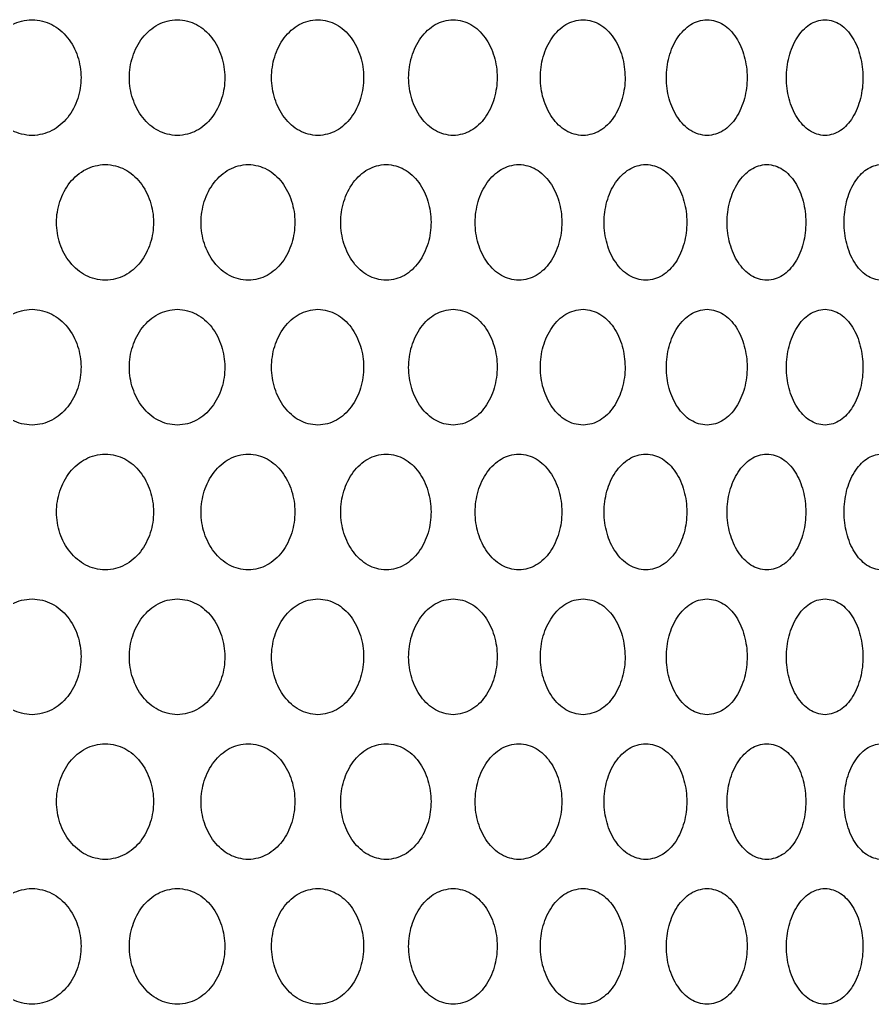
# Model space of a CAD drawing. Header units: millimetres. Extents: x 750 to 8479, y 2174 to 4333.
# Drawn here: x 1410.3 to 1469.1, y 2745.1 to 2813.1 of the extents above; entities that cross this region are included whole.
import ezdxf

# ---------------------------------------------------------------- set-up
doc = ezdxf.new("R2010")
doc.units = ezdxf.units.MM
doc.header["$LTSCALE"] = 153.67
doc.layers.add('02___PRT_ALL_AXES', color=7, linetype='CONTINUOUS')

msp = doc.modelspace()

# ---------------------------------------------------------------- linework, layer by layer
at = {"layer": '02___PRT_ALL_AXES', "color": 0, "linetype": 'Continuous'}
for points in [[(1411.13651, 2805.06591), (1410.63406, 2805.08775), (1409.73338, 2805.29974), (1408.59668, 2806.24269), (1407.87917, 2807.58256), (1407.64262, 2809.04925), (1407.86964, 2810.52312), (1408.5857, 2811.87762), (1409.72831, 2812.83075), (1410.63204, 2813.04428), (1411.13651, 2813.06591)], [(1411.13651, 2813.06591), (1411.63896, 2813.04407), (1412.5353, 2812.83209), (1413.65802, 2811.88914), (1414.36253, 2810.54927), (1414.59415, 2809.08257), (1414.37187, 2807.60871), (1413.66885, 2806.25421), (1412.54035, 2805.30107), (1411.64098, 2805.08754), (1411.13651, 2805.06591)], [(1421.17143, 2805.06591), (1420.68491, 2805.08775), (1419.81256, 2805.29974), (1418.71115, 2806.24269), (1418.0157, 2807.58256), (1417.78638, 2809.04925), (1418.00645, 2810.52312), (1418.70051, 2811.87762), (1419.80764, 2812.83075), (1420.68295, 2813.04428), (1421.17143, 2813.06591)], [(1421.17143, 2813.06591), (1421.65794, 2813.04407), (1422.52564, 2812.83209), (1423.61201, 2811.88914), (1424.29349, 2810.54927), (1424.5175, 2809.08257), (1424.30253, 2807.60871), (1423.62249, 2806.25421), (1422.53052, 2805.30107), (1421.6599, 2805.08754), (1421.17143, 2805.06591)], [(1430.87154, 2805.06591), (1430.40209, 2805.08775), (1429.5601, 2805.29974), (1428.49655, 2806.24269), (1427.82478, 2807.58256), (1427.60323, 2809.04925), (1427.81584, 2810.52312), (1428.48627, 2811.87762), (1429.55535, 2812.83075), (1430.4002, 2813.04428), (1430.87154, 2813.06591)], [(1430.87154, 2813.06591), (1431.341, 2813.04407), (1432.17802, 2812.83209), (1433.22552, 2811.88914), (1433.88237, 2810.54927), (1434.09826, 2809.08257), (1433.89109, 2807.60871), (1433.23562, 2806.25421), (1432.18273, 2805.30107), (1431.34289, 2805.08754), (1430.87154, 2805.06591)], [(1440.21427, 2805.06591), (1439.76298, 2805.08775), (1438.9533, 2805.29974), (1437.93009, 2806.24269), (1437.28356, 2807.58256), (1437.0703, 2809.04925), (1437.27496, 2810.52312), (1437.9202, 2811.87762), (1438.94874, 2812.83075), (1439.76116, 2813.04428), (1440.21427, 2813.06591)], [(1440.21427, 2813.06591), (1440.66557, 2813.04407), (1441.46997, 2812.83209), (1442.47616, 2811.88914), (1443.10686, 2810.54927), (1443.31412, 2809.08257), (1443.11522, 2807.60871), (1442.48585, 2806.25421), (1441.47449, 2805.30107), (1440.66738, 2805.08754), (1440.21427, 2805.06591)], [(1449.17785, 2805.06591), (1448.74576, 2805.08775), (1447.97029, 2805.29974), (1446.98981, 2806.24269), (1446.37002, 2807.58256), (1446.16554, 2809.04925), (1446.36177, 2810.52312), (1446.98033, 2811.87762), (1447.96592, 2812.83075), (1448.74403, 2813.04428), (1449.17785, 2813.06591)], [(1449.17785, 2813.06591), (1449.60994, 2813.04407), (1450.37984, 2812.83209), (1451.34238, 2811.88914), (1451.94546, 2810.54927), (1452.1436, 2809.08257), (1451.95346, 2807.60871), (1451.35165, 2806.25421), (1450.38418, 2805.30107), (1449.61168, 2805.08754), (1449.17785, 2805.06591)], [(1457.74141, 2805.06591), (1457.32954, 2805.08775), (1456.59007, 2805.29974), (1455.65459, 2806.24269), (1455.06299, 2807.58256), (1454.86778, 2809.04925), (1455.05512, 2810.52312), (1455.64554, 2811.87762), (1456.58591, 2812.83075), (1457.32788, 2813.04428), (1457.74141, 2813.06591)], [(1457.74141, 2813.06591), (1458.15328, 2813.04407), (1458.8869, 2812.83209), (1459.80353, 2811.88914), (1460.37759, 2810.54927), (1460.56616, 2809.08257), (1460.38521, 2807.60871), (1459.81236, 2806.25421), (1458.89102, 2805.30107), (1458.15494, 2805.08754), (1457.74141, 2805.06591)], [(1465.885, 2805.06591), (1465.4943, 2805.08775), (1464.79257, 2805.29974), (1463.90427, 2806.24269), (1463.34224, 2807.58256), (1463.15674, 2809.04925), (1463.33476, 2810.52312), (1463.89568, 2811.87762), (1464.78862, 2812.83075), (1465.49273, 2813.04428), (1465.885, 2813.06591)], [(1465.885, 2813.06591), (1466.2757, 2813.04407), (1466.97131, 2812.83209), (1467.83991, 2811.88914), (1468.38362, 2810.54927), (1468.56217, 2809.08257), (1468.39083, 2807.60871), (1467.84828, 2806.25421), (1466.97523, 2805.30107), (1466.27727, 2805.08754), (1465.885, 2805.06591)], [(1416.19437, 2795.06591), (1415.69975, 2795.08775), (1414.81297, 2795.29974), (1413.69359, 2796.24269), (1412.98691, 2797.58256), (1412.75391, 2799.04925), (1412.97752, 2800.52312), (1413.68278, 2801.87762), (1414.80798, 2802.83075), (1415.69776, 2803.04428), (1416.19437, 2803.06591)], [(1416.19437, 2803.06591), (1416.689, 2803.04407), (1417.57128, 2802.83209), (1418.67615, 2801.88914), (1419.36934, 2800.54927), (1419.59723, 2799.08257), (1419.37853, 2797.60871), (1418.6868, 2796.25421), (1417.57624, 2795.30107), (1416.69099, 2795.08754), (1416.19437, 2795.06591)], [(1426.06477, 2795.06591), (1425.58664, 2795.08775), (1424.72922, 2795.29974), (1423.64643, 2796.24269), (1422.96262, 2797.58256), (1422.73712, 2799.04925), (1422.95352, 2800.52312), (1423.63596, 2801.87762), (1424.72439, 2802.83075), (1425.58472, 2803.04428), (1426.06477, 2803.06591)], [(1426.06477, 2803.06591), (1426.54289, 2803.04407), (1427.3955, 2802.83209), (1428.46275, 2801.88914), (1429.1321, 2800.54927), (1429.35212, 2799.08257), (1429.14098, 2797.60871), (1428.47303, 2796.25421), (1427.40029, 2795.30107), (1426.54481, 2795.08754), (1426.06477, 2795.06591)], [(1435.58896, 2795.06591), (1435.12845, 2795.08775), (1434.30238, 2795.29974), (1433.2587, 2796.24269), (1432.59935, 2797.58256), (1432.38189, 2799.04925), (1432.59058, 2800.52312), (1433.24861, 2801.87762), (1434.29772, 2802.83075), (1435.1266, 2803.04428), (1435.58896, 2803.06591)], [(1435.58896, 2803.06591), (1436.04947, 2803.04407), (1436.87042, 2802.83209), (1437.89756, 2801.88914), (1438.54153, 2800.54927), (1438.75316, 2799.08257), (1438.55007, 2797.60871), (1437.90746, 2796.25421), (1436.87504, 2795.30107), (1436.05132, 2795.08754), (1435.58896, 2795.06591)], [(1444.74478, 2795.06591), (1444.30296, 2795.08775), (1443.51016, 2795.29974), (1442.50802, 2796.24269), (1441.87467, 2797.58256), (1441.66574, 2799.04925), (1441.86625, 2800.52312), (1442.49833, 2801.87762), (1443.50569, 2802.83075), (1444.30118, 2803.04428), (1444.74478, 2803.06591)], [(1444.74478, 2803.06591), (1445.1866, 2803.04407), (1445.97398, 2802.83209), (1446.95863, 2801.88914), (1447.5757, 2800.54927), (1447.77846, 2799.08257), (1447.58389, 2797.60871), (1446.96812, 2796.25421), (1445.97841, 2795.30107), (1445.18838, 2795.08754), (1444.74478, 2795.06591)], [(1453.5109, 2795.06591), (1453.0888, 2795.08775), (1452.33111, 2795.29974), (1451.37285, 2796.24269), (1450.76698, 2797.58256), (1450.56707, 2799.04925), (1450.75892, 2800.52312), (1451.36358, 2801.87762), (1452.32684, 2802.83075), (1453.0871, 2803.04428), (1453.5109, 2803.06591)], [(1453.5109, 2803.06591), (1453.933, 2803.04407), (1454.68498, 2802.83209), (1455.62484, 2801.88914), (1456.21359, 2800.54927), (1456.407, 2799.08257), (1456.22139, 2797.60871), (1455.63389, 2796.25421), (1454.68921, 2795.30107), (1453.9347, 2795.08754), (1453.5109, 2795.06591)], [(1461.86691, 2795.06591), (1461.46551, 2795.08775), (1460.7447, 2795.29974), (1459.83254, 2796.24269), (1459.25556, 2797.58256), (1459.06515, 2799.04925), (1459.24788, 2800.52312), (1459.82372, 2801.87762), (1460.74064, 2802.83075), (1461.46389, 2803.04428), (1461.86691, 2803.06591)], [(1461.86691, 2803.06591), (1462.26831, 2803.04407), (1462.98313, 2802.83209), (1463.87601, 2801.88914), (1464.43506, 2800.54927), (1464.61867, 2799.08257), (1464.44247, 2797.60871), (1463.88461, 2796.25421), (1462.98716, 2795.30107), (1462.26992, 2795.08754), (1461.86691, 2795.06591)], [(1469.79334, 2795.06591), (1469.41357, 2795.08775), (1468.73133, 2795.29974), (1467.8674, 2796.24269), (1467.32065, 2797.58256), (1467.14017, 2799.04925), (1467.31337, 2800.52312), (1467.85904, 2801.87762), (1468.72748, 2802.83075), (1469.41204, 2803.04428), (1469.79334, 2803.06591)], [(1411.13651, 2785.06591), (1410.63406, 2785.08775), (1409.73338, 2785.29974), (1408.59668, 2786.24269), (1407.87917, 2787.58256), (1407.64262, 2789.04925), (1407.86964, 2790.52312), (1408.5857, 2791.87762), (1409.72831, 2792.83075), (1410.63204, 2793.04428), (1411.13651, 2793.06591)], [(1411.13651, 2793.06591), (1411.63896, 2793.04407), (1412.5353, 2792.83209), (1413.65802, 2791.88914), (1414.36253, 2790.54927), (1414.59415, 2789.08257), (1414.37187, 2787.60871), (1413.66885, 2786.25421), (1412.54035, 2785.30107), (1411.64098, 2785.08754), (1411.13651, 2785.06591)], [(1421.17143, 2785.06591), (1420.68491, 2785.08775), (1419.81256, 2785.29974), (1418.71115, 2786.24269), (1418.0157, 2787.58256), (1417.78638, 2789.04925), (1418.00645, 2790.52312), (1418.70051, 2791.87762), (1419.80764, 2792.83075), (1420.68295, 2793.04428), (1421.17143, 2793.06591)], [(1421.17143, 2793.06591), (1421.65794, 2793.04407), (1422.52564, 2792.83209), (1423.61201, 2791.88914), (1424.29349, 2790.54927), (1424.5175, 2789.08257), (1424.30253, 2787.60871), (1423.62249, 2786.25421), (1422.53052, 2785.30107), (1421.6599, 2785.08754), (1421.17143, 2785.06591)], [(1430.87154, 2785.06591), (1430.40209, 2785.08775), (1429.5601, 2785.29974), (1428.49655, 2786.24269), (1427.82478, 2787.58256), (1427.60323, 2789.04925), (1427.81584, 2790.52312), (1428.48627, 2791.87762), (1429.55535, 2792.83075), (1430.4002, 2793.04428), (1430.87154, 2793.06591)], [(1430.87154, 2793.06591), (1431.341, 2793.04407), (1432.17802, 2792.83209), (1433.22552, 2791.88914), (1433.88237, 2790.54927), (1434.09826, 2789.08257), (1433.89109, 2787.60871), (1433.23562, 2786.25421), (1432.18273, 2785.30107), (1431.34289, 2785.08754), (1430.87154, 2785.06591)], [(1440.21427, 2785.06591), (1439.76298, 2785.08775), (1438.9533, 2785.29974), (1437.93009, 2786.24269), (1437.28356, 2787.58256), (1437.0703, 2789.04925), (1437.27496, 2790.52312), (1437.9202, 2791.87762), (1438.94874, 2792.83075), (1439.76116, 2793.04428), (1440.21427, 2793.06591)], [(1440.21427, 2793.06591), (1440.66557, 2793.04407), (1441.46997, 2792.83209), (1442.47616, 2791.88914), (1443.10686, 2790.54927), (1443.31412, 2789.08257), (1443.11522, 2787.60871), (1442.48585, 2786.25421), (1441.47449, 2785.30107), (1440.66738, 2785.08754), (1440.21427, 2785.06591)], [(1449.17785, 2785.06591), (1448.74576, 2785.08775), (1447.97029, 2785.29974), (1446.98981, 2786.24269), (1446.37002, 2787.58256), (1446.16554, 2789.04925), (1446.36177, 2790.52312), (1446.98033, 2791.87762), (1447.96592, 2792.83075), (1448.74403, 2793.04428), (1449.17785, 2793.06591)], [(1449.17785, 2793.06591), (1449.60994, 2793.04407), (1450.37984, 2792.83209), (1451.34238, 2791.88914), (1451.94546, 2790.54927), (1452.1436, 2789.08257), (1451.95346, 2787.60871), (1451.35165, 2786.25421), (1450.38418, 2785.30107), (1449.61168, 2785.08754), (1449.17785, 2785.06591)], [(1457.74141, 2785.06591), (1457.32954, 2785.08775), (1456.59007, 2785.29974), (1455.65459, 2786.24269), (1455.06299, 2787.58256), (1454.86778, 2789.04925), (1455.05512, 2790.52312), (1455.64554, 2791.87762), (1456.58591, 2792.83075), (1457.32788, 2793.04428), (1457.74141, 2793.06591)], [(1457.74141, 2793.06591), (1458.15328, 2793.04407), (1458.8869, 2792.83209), (1459.80353, 2791.88914), (1460.37759, 2790.54927), (1460.56616, 2789.08257), (1460.38521, 2787.60871), (1459.81236, 2786.25421), (1458.89102, 2785.30107), (1458.15494, 2785.08754), (1457.74141, 2785.06591)], [(1465.885, 2785.06591), (1465.4943, 2785.08775), (1464.79257, 2785.29974), (1463.90427, 2786.24269), (1463.34224, 2787.58256), (1463.15674, 2789.04925), (1463.33476, 2790.52312), (1463.89568, 2791.87762), (1464.78862, 2792.83075), (1465.49273, 2793.04428), (1465.885, 2793.06591)], [(1465.885, 2793.06591), (1466.2757, 2793.04407), (1466.97131, 2792.83209), (1467.83991, 2791.88914), (1468.38362, 2790.54927), (1468.56217, 2789.08257), (1468.39083, 2787.60871), (1467.84828, 2786.25421), (1466.97523, 2785.30107), (1466.27727, 2785.08754), (1465.885, 2785.06591)], [(1416.19437, 2775.06591), (1415.69975, 2775.08775), (1414.81297, 2775.29974), (1413.69359, 2776.24269), (1412.98691, 2777.58256), (1412.75391, 2779.04925), (1412.97752, 2780.52312), (1413.68278, 2781.87762), (1414.80798, 2782.83075), (1415.69776, 2783.04428), (1416.19437, 2783.06591)], [(1416.19437, 2783.06591), (1416.689, 2783.04407), (1417.57128, 2782.83209), (1418.67615, 2781.88914), (1419.36934, 2780.54927), (1419.59723, 2779.08257), (1419.37853, 2777.60871), (1418.6868, 2776.25421), (1417.57624, 2775.30107), (1416.69099, 2775.08754), (1416.19437, 2775.06591)], [(1426.06477, 2775.06591), (1425.58664, 2775.08775), (1424.72922, 2775.29974), (1423.64643, 2776.24269), (1422.96262, 2777.58256), (1422.73712, 2779.04925), (1422.95352, 2780.52312), (1423.63596, 2781.87762), (1424.72439, 2782.83075), (1425.58472, 2783.04428), (1426.06477, 2783.06591)], [(1426.06477, 2783.06591), (1426.54289, 2783.04407), (1427.3955, 2782.83209), (1428.46275, 2781.88914), (1429.1321, 2780.54927), (1429.35212, 2779.08257), (1429.14098, 2777.60871), (1428.47303, 2776.25421), (1427.40029, 2775.30107), (1426.54481, 2775.08754), (1426.06477, 2775.06591)], [(1435.58896, 2775.06591), (1435.12845, 2775.08775), (1434.30238, 2775.29974), (1433.2587, 2776.24269), (1432.59935, 2777.58256), (1432.38189, 2779.04925), (1432.59058, 2780.52312), (1433.24861, 2781.87762), (1434.29772, 2782.83075), (1435.1266, 2783.04428), (1435.58896, 2783.06591)], [(1435.58896, 2783.06591), (1436.04947, 2783.04407), (1436.87042, 2782.83209), (1437.89756, 2781.88914), (1438.54153, 2780.54927), (1438.75316, 2779.08257), (1438.55007, 2777.60871), (1437.90746, 2776.25421), (1436.87504, 2775.30107), (1436.05132, 2775.08754), (1435.58896, 2775.06591)], [(1444.74478, 2775.06591), (1444.30296, 2775.08775), (1443.51016, 2775.29974), (1442.50802, 2776.24269), (1441.87467, 2777.58256), (1441.66574, 2779.04925), (1441.86625, 2780.52312), (1442.49833, 2781.87762), (1443.50569, 2782.83075), (1444.30118, 2783.04428), (1444.74478, 2783.06591)], [(1444.74478, 2783.06591), (1445.1866, 2783.04407), (1445.97398, 2782.83209), (1446.95863, 2781.88914), (1447.5757, 2780.54927), (1447.77846, 2779.08257), (1447.58389, 2777.60871), (1446.96812, 2776.25421), (1445.97841, 2775.30107), (1445.18838, 2775.08754), (1444.74478, 2775.06591)], [(1453.5109, 2775.06591), (1453.0888, 2775.08775), (1452.33111, 2775.29974), (1451.37285, 2776.24269), (1450.76698, 2777.58256), (1450.56707, 2779.04925), (1450.75892, 2780.52312), (1451.36358, 2781.87762), (1452.32684, 2782.83075), (1453.0871, 2783.04428), (1453.5109, 2783.06591)], [(1453.5109, 2783.06591), (1453.933, 2783.04407), (1454.68498, 2782.83209), (1455.62484, 2781.88914), (1456.21359, 2780.54927), (1456.407, 2779.08257), (1456.22139, 2777.60871), (1455.63389, 2776.25421), (1454.68921, 2775.30107), (1453.9347, 2775.08754), (1453.5109, 2775.06591)], [(1461.86691, 2775.06591), (1461.46551, 2775.08775), (1460.7447, 2775.29974), (1459.83254, 2776.24269), (1459.25556, 2777.58256), (1459.06515, 2779.04925), (1459.24788, 2780.52312), (1459.82372, 2781.87762), (1460.74064, 2782.83075), (1461.46389, 2783.04428), (1461.86691, 2783.06591)], [(1461.86691, 2783.06591), (1462.26831, 2783.04407), (1462.98313, 2782.83209), (1463.87601, 2781.88914), (1464.43506, 2780.54927), (1464.61867, 2779.08257), (1464.44247, 2777.60871), (1463.88461, 2776.25421), (1462.98716, 2775.30107), (1462.26992, 2775.08754), (1461.86691, 2775.06591)], [(1469.79334, 2775.06591), (1469.41357, 2775.08775), (1468.73133, 2775.29974), (1467.8674, 2776.24269), (1467.32065, 2777.58256), (1467.14017, 2779.04925), (1467.31337, 2780.52312), (1467.85904, 2781.87762), (1468.72748, 2782.83075), (1469.41204, 2783.04428), (1469.79334, 2783.06591)], [(1411.13651, 2765.06591), (1410.63406, 2765.08775), (1409.73338, 2765.29974), (1408.59668, 2766.24269), (1407.87917, 2767.58256), (1407.64262, 2769.04925), (1407.86964, 2770.52312), (1408.5857, 2771.87762), (1409.72831, 2772.83075), (1410.63204, 2773.04428), (1411.13651, 2773.06591)], [(1411.13651, 2773.06591), (1411.63896, 2773.04407), (1412.5353, 2772.83209), (1413.65802, 2771.88914), (1414.36253, 2770.54927), (1414.59415, 2769.08257), (1414.37187, 2767.60871), (1413.66885, 2766.25421), (1412.54035, 2765.30107), (1411.64098, 2765.08754), (1411.13651, 2765.06591)], [(1421.17143, 2765.06591), (1420.68491, 2765.08775), (1419.81256, 2765.29974), (1418.71115, 2766.24269), (1418.0157, 2767.58256), (1417.78638, 2769.04925), (1418.00645, 2770.52312), (1418.70051, 2771.87762), (1419.80764, 2772.83075), (1420.68295, 2773.04428), (1421.17143, 2773.06591)], [(1421.17143, 2773.06591), (1421.65794, 2773.04407), (1422.52564, 2772.83209), (1423.61201, 2771.88914), (1424.29349, 2770.54927), (1424.5175, 2769.08257), (1424.30253, 2767.60871), (1423.62249, 2766.25421), (1422.53052, 2765.30107), (1421.6599, 2765.08754), (1421.17143, 2765.06591)], [(1430.87154, 2765.06591), (1430.40209, 2765.08775), (1429.5601, 2765.29974), (1428.49655, 2766.24269), (1427.82478, 2767.58256), (1427.60323, 2769.04925), (1427.81584, 2770.52312), (1428.48627, 2771.87762), (1429.55535, 2772.83075), (1430.4002, 2773.04428), (1430.87154, 2773.06591)], [(1430.87154, 2773.06591), (1431.341, 2773.04407), (1432.17802, 2772.83209), (1433.22552, 2771.88914), (1433.88237, 2770.54927), (1434.09826, 2769.08257), (1433.89109, 2767.60871), (1433.23562, 2766.25421), (1432.18273, 2765.30107), (1431.34289, 2765.08754), (1430.87154, 2765.06591)], [(1440.21427, 2765.06591), (1439.76298, 2765.08775), (1438.9533, 2765.29974), (1437.93009, 2766.24269), (1437.28356, 2767.58256), (1437.0703, 2769.04925), (1437.27496, 2770.52312), (1437.9202, 2771.87762), (1438.94874, 2772.83075), (1439.76116, 2773.04428), (1440.21427, 2773.06591)], [(1440.21427, 2773.06591), (1440.66557, 2773.04407), (1441.46997, 2772.83209), (1442.47616, 2771.88914), (1443.10686, 2770.54927), (1443.31412, 2769.08257), (1443.11522, 2767.60871), (1442.48585, 2766.25421), (1441.47449, 2765.30107), (1440.66738, 2765.08754), (1440.21427, 2765.06591)], [(1449.17785, 2765.06591), (1448.74576, 2765.08775), (1447.97029, 2765.29974), (1446.98981, 2766.24269), (1446.37002, 2767.58256), (1446.16554, 2769.04925), (1446.36177, 2770.52312), (1446.98033, 2771.87762), (1447.96592, 2772.83075), (1448.74403, 2773.04428), (1449.17785, 2773.06591)], [(1449.17785, 2773.06591), (1449.60994, 2773.04407), (1450.37984, 2772.83209), (1451.34238, 2771.88914), (1451.94546, 2770.54927), (1452.1436, 2769.08257), (1451.95346, 2767.60871), (1451.35165, 2766.25421), (1450.38418, 2765.30107), (1449.61168, 2765.08754), (1449.17785, 2765.06591)], [(1457.74141, 2765.06591), (1457.32954, 2765.08775), (1456.59007, 2765.29974), (1455.65459, 2766.24269), (1455.06299, 2767.58256), (1454.86778, 2769.04925), (1455.05512, 2770.52312), (1455.64554, 2771.87762), (1456.58591, 2772.83075), (1457.32788, 2773.04428), (1457.74141, 2773.06591)], [(1457.74141, 2773.06591), (1458.15328, 2773.04407), (1458.8869, 2772.83209), (1459.80353, 2771.88914), (1460.37759, 2770.54927), (1460.56616, 2769.08257), (1460.38521, 2767.60871), (1459.81236, 2766.25421), (1458.89102, 2765.30107), (1458.15494, 2765.08754), (1457.74141, 2765.06591)], [(1465.885, 2765.06591), (1465.4943, 2765.08775), (1464.79257, 2765.29974), (1463.90427, 2766.24269), (1463.34224, 2767.58256), (1463.15674, 2769.04925), (1463.33476, 2770.52312), (1463.89568, 2771.87762), (1464.78862, 2772.83075), (1465.49273, 2773.04428), (1465.885, 2773.06591)], [(1465.885, 2773.06591), (1466.2757, 2773.04407), (1466.97131, 2772.83209), (1467.83991, 2771.88914), (1468.38362, 2770.54927), (1468.56217, 2769.08257), (1468.39083, 2767.60871), (1467.84828, 2766.25421), (1466.97523, 2765.30107), (1466.27727, 2765.08754), (1465.885, 2765.06591)], [(1416.19437, 2755.06591), (1415.69975, 2755.08775), (1414.81297, 2755.29974), (1413.69359, 2756.24269), (1412.98691, 2757.58256), (1412.75391, 2759.04925), (1412.97752, 2760.52312), (1413.68278, 2761.87762), (1414.80798, 2762.83075), (1415.69776, 2763.04428), (1416.19437, 2763.06591)], [(1416.19437, 2763.06591), (1416.689, 2763.04407), (1417.57128, 2762.83209), (1418.67615, 2761.88914), (1419.36934, 2760.54927), (1419.59723, 2759.08257), (1419.37853, 2757.60871), (1418.6868, 2756.25421), (1417.57624, 2755.30107), (1416.69099, 2755.08754), (1416.19437, 2755.06591)], [(1426.06477, 2755.06591), (1425.58664, 2755.08775), (1424.72922, 2755.29974), (1423.64643, 2756.24269), (1422.96262, 2757.58256), (1422.73712, 2759.04925), (1422.95352, 2760.52312), (1423.63596, 2761.87762), (1424.72439, 2762.83075), (1425.58472, 2763.04428), (1426.06477, 2763.06591)], [(1426.06477, 2763.06591), (1426.54289, 2763.04407), (1427.3955, 2762.83209), (1428.46275, 2761.88914), (1429.1321, 2760.54927), (1429.35212, 2759.08257), (1429.14098, 2757.60871), (1428.47303, 2756.25421), (1427.40029, 2755.30107), (1426.54481, 2755.08754), (1426.06477, 2755.06591)], [(1435.58896, 2755.06591), (1435.12845, 2755.08775), (1434.30238, 2755.29974), (1433.2587, 2756.24269), (1432.59935, 2757.58256), (1432.38189, 2759.04925), (1432.59058, 2760.52312), (1433.24861, 2761.87762), (1434.29772, 2762.83075), (1435.1266, 2763.04428), (1435.58896, 2763.06591)], [(1435.58896, 2763.06591), (1436.04947, 2763.04407), (1436.87042, 2762.83209), (1437.89756, 2761.88914), (1438.54153, 2760.54927), (1438.75316, 2759.08257), (1438.55007, 2757.60871), (1437.90746, 2756.25421), (1436.87504, 2755.30107), (1436.05132, 2755.08754), (1435.58896, 2755.06591)], [(1444.74478, 2755.06591), (1444.30296, 2755.08775), (1443.51016, 2755.29974), (1442.50802, 2756.24269), (1441.87467, 2757.58256), (1441.66574, 2759.04925), (1441.86625, 2760.52312), (1442.49833, 2761.87762), (1443.50569, 2762.83075), (1444.30118, 2763.04428), (1444.74478, 2763.06591)], [(1444.74478, 2763.06591), (1445.1866, 2763.04407), (1445.97398, 2762.83209), (1446.95863, 2761.88914), (1447.5757, 2760.54927), (1447.77846, 2759.08257), (1447.58389, 2757.60871), (1446.96812, 2756.25421), (1445.97841, 2755.30107), (1445.18838, 2755.08754), (1444.74478, 2755.06591)], [(1453.5109, 2755.06591), (1453.0888, 2755.08775), (1452.33111, 2755.29974), (1451.37285, 2756.24269), (1450.76698, 2757.58256), (1450.56707, 2759.04925), (1450.75892, 2760.52312), (1451.36358, 2761.87762), (1452.32684, 2762.83075), (1453.0871, 2763.04428), (1453.5109, 2763.06591)], [(1453.5109, 2763.06591), (1453.933, 2763.04407), (1454.68498, 2762.83209), (1455.62484, 2761.88914), (1456.21359, 2760.54927), (1456.407, 2759.08257), (1456.22139, 2757.60871), (1455.63389, 2756.25421), (1454.68921, 2755.30107), (1453.9347, 2755.08754), (1453.5109, 2755.06591)], [(1461.86691, 2755.06591), (1461.46551, 2755.08775), (1460.7447, 2755.29974), (1459.83254, 2756.24269), (1459.25556, 2757.58256), (1459.06515, 2759.04925), (1459.24788, 2760.52312), (1459.82372, 2761.87762), (1460.74064, 2762.83075), (1461.46389, 2763.04428), (1461.86691, 2763.06591)], [(1461.86691, 2763.06591), (1462.26831, 2763.04407), (1462.98313, 2762.83209), (1463.87601, 2761.88914), (1464.43506, 2760.54927), (1464.61867, 2759.08257), (1464.44247, 2757.60871), (1463.88461, 2756.25421), (1462.98716, 2755.30107), (1462.26992, 2755.08754), (1461.86691, 2755.06591)], [(1469.79334, 2755.06591), (1469.41357, 2755.08775), (1468.73133, 2755.29974), (1467.8674, 2756.24269), (1467.32065, 2757.58256), (1467.14017, 2759.04925), (1467.31337, 2760.52312), (1467.85904, 2761.87762), (1468.72748, 2762.83075), (1469.41204, 2763.04428), (1469.79334, 2763.06591)], [(1411.13651, 2745.06591), (1410.63406, 2745.08775), (1409.73338, 2745.29974), (1408.59668, 2746.24269), (1407.87917, 2747.58256), (1407.64262, 2749.04925), (1407.86964, 2750.52312), (1408.5857, 2751.87762), (1409.72831, 2752.83075), (1410.63204, 2753.04428), (1411.13651, 2753.06591)], [(1411.13651, 2753.06591), (1411.63896, 2753.04407), (1412.5353, 2752.83209), (1413.65802, 2751.88914), (1414.36253, 2750.54927), (1414.59415, 2749.08257), (1414.37187, 2747.60871), (1413.66885, 2746.25421), (1412.54035, 2745.30107), (1411.64098, 2745.08754), (1411.13651, 2745.06591)], [(1421.17143, 2745.06591), (1420.68491, 2745.08775), (1419.81256, 2745.29974), (1418.71115, 2746.24269), (1418.0157, 2747.58256), (1417.78638, 2749.04925), (1418.00645, 2750.52312), (1418.70051, 2751.87762), (1419.80764, 2752.83075), (1420.68295, 2753.04428), (1421.17143, 2753.06591)], [(1421.17143, 2753.06591), (1421.65794, 2753.04407), (1422.52564, 2752.83209), (1423.61201, 2751.88914), (1424.29349, 2750.54927), (1424.5175, 2749.08257), (1424.30253, 2747.60871), (1423.62249, 2746.25421), (1422.53052, 2745.30107), (1421.6599, 2745.08754), (1421.17143, 2745.06591)], [(1430.87154, 2745.06591), (1430.40209, 2745.08775), (1429.5601, 2745.29974), (1428.49655, 2746.24269), (1427.82478, 2747.58256), (1427.60323, 2749.04925), (1427.81584, 2750.52312), (1428.48627, 2751.87762), (1429.55535, 2752.83075), (1430.4002, 2753.04428), (1430.87154, 2753.06591)], [(1430.87154, 2753.06591), (1431.341, 2753.04407), (1432.17802, 2752.83209), (1433.22552, 2751.88914), (1433.88237, 2750.54927), (1434.09826, 2749.08257), (1433.89109, 2747.60871), (1433.23562, 2746.25421), (1432.18273, 2745.30107), (1431.34289, 2745.08754), (1430.87154, 2745.06591)], [(1440.21427, 2745.06591), (1439.76298, 2745.08775), (1438.9533, 2745.29974), (1437.93009, 2746.24269), (1437.28356, 2747.58256), (1437.0703, 2749.04925), (1437.27496, 2750.52312), (1437.9202, 2751.87762), (1438.94874, 2752.83075), (1439.76116, 2753.04428), (1440.21427, 2753.06591)], [(1440.21427, 2753.06591), (1440.66557, 2753.04407), (1441.46997, 2752.83209), (1442.47616, 2751.88914), (1443.10686, 2750.54927), (1443.31412, 2749.08257), (1443.11522, 2747.60871), (1442.48585, 2746.25421), (1441.47449, 2745.30107), (1440.66738, 2745.08754), (1440.21427, 2745.06591)], [(1449.17785, 2745.06591), (1448.74576, 2745.08775), (1447.97029, 2745.29974), (1446.98981, 2746.24269), (1446.37002, 2747.58256), (1446.16554, 2749.04925), (1446.36177, 2750.52312), (1446.98033, 2751.87762), (1447.96592, 2752.83075), (1448.74403, 2753.04428), (1449.17785, 2753.06591)], [(1449.17785, 2753.06591), (1449.60994, 2753.04407), (1450.37984, 2752.83209), (1451.34238, 2751.88914), (1451.94546, 2750.54927), (1452.1436, 2749.08257), (1451.95346, 2747.60871), (1451.35165, 2746.25421), (1450.38418, 2745.30107), (1449.61168, 2745.08754), (1449.17785, 2745.06591)], [(1457.74141, 2745.06591), (1457.32954, 2745.08775), (1456.59007, 2745.29974), (1455.65459, 2746.24269), (1455.06299, 2747.58256), (1454.86778, 2749.04925), (1455.05512, 2750.52312), (1455.64554, 2751.87762), (1456.58591, 2752.83075), (1457.32788, 2753.04428), (1457.74141, 2753.06591)], [(1457.74141, 2753.06591), (1458.15328, 2753.04407), (1458.8869, 2752.83209), (1459.80353, 2751.88914), (1460.37759, 2750.54927), (1460.56616, 2749.08257), (1460.38521, 2747.60871), (1459.81236, 2746.25421), (1458.89102, 2745.30107), (1458.15494, 2745.08754), (1457.74141, 2745.06591)], [(1465.885, 2745.06591), (1465.4943, 2745.08775), (1464.79257, 2745.29974), (1463.90427, 2746.24269), (1463.34224, 2747.58256), (1463.15674, 2749.04925), (1463.33476, 2750.52312), (1463.89568, 2751.87762), (1464.78862, 2752.83075), (1465.49273, 2753.04428), (1465.885, 2753.06591)], [(1465.885, 2753.06591), (1466.2757, 2753.04407), (1466.97131, 2752.83209), (1467.83991, 2751.88914), (1468.38362, 2750.54927), (1468.56217, 2749.08257), (1468.39083, 2747.60871), (1467.84828, 2746.25421), (1466.97523, 2745.30107), (1466.27727, 2745.08754), (1465.885, 2745.06591)]]:
    msp.add_open_spline(points, degree=3, dxfattribs=at)

doc.saveas('drawing.dxf')
